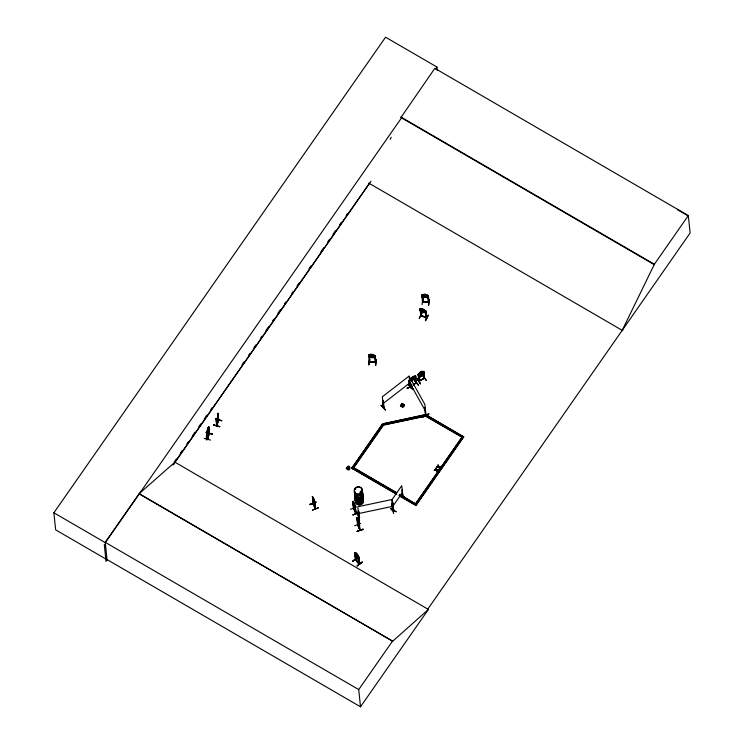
<?xml version="1.0" encoding="UTF-8"?>
<svg xmlns="http://www.w3.org/2000/svg" width="744" height="744" viewBox="0 0 744 744"><rect width="100%" height="100%" fill="white"/><g stroke="black" fill="none" stroke-linecap="round" stroke-linejoin="round"><path stroke-width="1.12" d="M410.297 387.029C409.293 388.136 410.093 386.192 410.307 387.764L409.107 376.101L382.351 396.766L383.476 407.786L382.639 400.756L383.086 400.402M383.672 406.968L383.941 407.405L383.346 407.266M409.87 387.401L409.088 380.603L409.544 380.249L408.949 380.444C408.856 383.272 409.247 387.243 410.288 387.587M410.269 386.778L409.684 387.196M348.053 469.157L348.276 466.376L349.438 468.339L348.657 469.129L347.532 468.906L347.188 467.892L347.969 466.469L347.216 468.441M402.16 406.336L402.123 403.564L403.527 404.969L402.755 406.298L401.63 406.084L401.295 405.071L402.076 403.648L401.295 405.071M207.827 428.358L207.567 430.999L208.19 429.111L207.762 428.339M217.22 418.24L217.164 420.248L217.741 417.896L217.155 418.221M411.023 386.052C412.167 386.713 410.242 386.434 410.828 383.058M416.268 382.537L415.868 383.365L415.292 378.603M413.236 384.843L416.398 382.704L413.366 385.001M312.908 503.4L313.122 504.069L313.094 503.195M315.01 508.31L315.53 508.952L313.233 503.53M315.521 508.682L313.391 503.781M353.428 508.245L353.019 501.372M353.419 508.124L355.79 513.704C356.906 509.9 350.889 491.551 353.698 508.18M357.762 525.134L357.529 524.771M357.771 524.455L360.133 530.202L359.24 522.716M208.032 427.521L207.278 432.283L208.534 428.516M207.483 438.309C208.171 416.166 203.605 454.528 209.203 433.454M207.585 438.904L207.725 438.411M208.98 433.789L209.427 433.315M209.176 433.901L209.073 433.306M217.053 425.038L216.597 425.577L218.466 419.839L221.842 420.62L218.457 420.193M213.593 425.084L219.815 426.712L213.621 425.019M369.294 355.325C368.54 353.242 370.038 362.607 370.112 361.891M369.387 358.933L368.661 364.876L369.684 358.933M369.712 358.813L368.996 364.765M375.236 362.579C374.455 356.878 376.603 354.367 370.679 354.311L372.865 354.572L374.074 356.562L371.33 356.953L369.842 356.19L370.679 354.311L368.643 355.204L368.745 356.357C370.577 357.892 373.442 358.394 375.171 356.841M372.13 354.674L370.828 355.474L371.609 356.423L372.995 356.134L372.139 354.609M375.134 355.772L372.837 354.525M375.478 365.471L376.25 359.501M375.822 365.49L376.185 359.38M422.443 294.987L421.829 295.145L422.443 295.173L423.215 301.813L422.49 301.99L428.925 302.52L428.181 295.489L427.595 295.433L428.2 302.241M424.145 297.516C414.148 295.833 436.058 297.74 426.266 297.637M422.815 298.735L422.09 304.687M422.471 301.506L423.122 302.018L422.555 296.121M424.526 294.531L426.098 296.047L423.978 295.87L424.536 294.466M425.931 294.512C420.983 293.973 426.991 294.261 428.237 295.694L425.94 294.447L427.177 296.475L424.433 296.875L422.945 296.112L423.82 294.261L421.736 295.191L421.913 296.27M428.181 295.489L427.651 295.628M428.86 302.51L428.349 301.952M428.637 305.375L429.297 299.302L428.6 305.254M401.574 404.578L402.197 403.518M206.86 432.459L207.334 429.446M207.734 432.655L208.822 427.754L208.357 430.767L206.999 433.473M216.923 418.705L216.885 421.532L218.048 416.966C215.583 420.49 217.508 423.224 216.504 422.778M218.429 417.003L217.322 421.96L218.364 416.017M208.925 433.771L207.53 438.932M208.962 433.957L208.301 427.214L208.766 426.758M393.409 510.142L392.321 499.196L401.751 485.674L402.876 496.825M393.79 509.826L393.567 509.9M418.742 381.151L423.857 378.352M419.449 380.788L418.602 374.018L418.1 374.297L418.946 381.337L424.48 378.24L423.717 372.409M423.987 378.538L424.247 377.831M424.387 378.045L418.863 381.095M355.344 559.311C362.97 571.02 356.832 558.465 358.738 557.163L359.482 564.036L359.036 563.413M359.24 563.441C358.134 561.162 359.603 553.378 354.842 552.494L355.753 560.018L355.214 552.82M359.612 563.85L355.307 559.265M355.269 488.771L355.511 488.855M355.827 488.994L355.399 489.264M360.97 492.5L360.449 491.933M360.961 492.444L361.314 492.063L360.598 491.626M361.463 492.128L360.44 492.472M347.532 468.906L348.025 466.627L349.42 467.79M401.63 406.084L402.132 403.806M204.265 438.458L210.506 440.057M392.33 510.682C392.916 511.742 391.818 503.167 391.549 503.846M206.2 432.655L212.514 433.994L206.2 432.487M206.823 432.376L207.055 431.78M208.58 427.316L208.692 426.758M209.39 433.352L207.511 439.258L206.776 431.799M221.768 420.844L218.401 419.932L216.597 425.801L216.104 418.426L217.071 425.382M218.634 420.676L217.806 413.32L218.745 420.137M216.327 418.481L215.937 418.946M218.02 413.376L217.629 413.841M216.885 425.522L218.727 420.202M412.715 377.245L412.297 379.022L412.901 379.059L414.027 377.859L413.255 376.799M401.314 405.62L402.076 403.732M420.732 373.404L420.193 374.604L420.881 375.171M355.325 559.507L354.888 552.55M206.218 432.58L212.412 434.31M390.777 508.682L396.264 511.807L390.712 508.803M425.642 414.548L425.708 415.171L425.615 414.492M409.07 376.166L424.805 404.299L425.968 415.04M412.13 377.487L411.451 379.942L413.841 379.031L414.836 376.808C412.213 374.753 405.833 384.946 413.897 376.269L415.729 376.12L415.822 377.282L412.39 380.668M420.62 309.197L419.997 309.03L421.839 308.732L423.782 309.495L425.903 311.345L421.802 308.695M420.044 310.071L422.164 311.922L420.044 310.071L419.932 308.993L421.839 308.732M422.49 309.123L422.034 310.211L423.978 310.973L423.169 309.318M419.151 318.246L422.043 312.824M419.43 318.33L422.108 312.731M423.782 309.495L424.973 311.69L423.755 311.829L421.085 310.164L421.867 308.667M421.485 315.54L420.825 315.279L426.749 317.79M421.495 315.614L420.76 315.754M424.145 312.629L422.136 311.931M425.838 311.327L425.484 310.806L426.126 317.902L426.665 318.079L426.014 311.02M428.377 315.317L425.419 320.711L428.135 315.224M425.466 320.711L428.107 315.205M390.209 139.37L391.232 137.287M622.216 330.345L654.376 264.26L688.321 215.574L434.84 68.327L400.942 117.505L654.422 264.752M361.965 497.801L362.058 497.513M419.96 372.465L419.235 374.846L421.764 374.13L422.918 372.818L421.802 371.349L418.1 374.297M422.332 373.228L421.123 374.502L419.718 374.613L420.806 374.855L419.858 376.259L421.132 374.827L422.555 374.781L421.448 374.492L422.471 373.339M347.476 467.409L348.015 466.386L347.188 467.892M420.379 383.802L417.096 378.705M358.069 519.386L358.729 521.981L358.338 519.991M313.466 498.145L314.684 503.558L313.81 500.814M359.51 517.619C359.752 516.578 358.115 517.564 359.454 517.145C359.566 507.287 356.376 509.826 359.529 517.601M392.181 510.217L392.869 510.282M392.255 510.44L392.711 510.328M402.216 403.843L403.211 404.504M415.766 382.834L416.417 383.011L415.533 376.008L415.05 376.325L415.533 376.008M353.66 507.985L355.79 513.518M357.548 524.892L357.12 517.889L358.004 525.301M360.115 530.119L357.734 524.687M209.25 434.078L208.478 426.693M218.559 420.453L218.717 419.969M218.578 420.704L217.806 413.32M392.906 503.102L393.66 510.3L393.102 503.214M402.709 496.899L402.178 489.822L402.96 496.973M107.229 559.674L106.039 561.385L104.29 544.478M688.321 215.574L690.125 232.984L427.809 609.085L428.404 609.438L392.711 641.216L139.193 493.644L105.239 542.32L107.034 559.693L55.642 529.83L53.875 512.783L385.569 37.2L436.961 67.053L437.314 70.466M138.57 494.899L105.276 542.646L53.875 512.783M401.537 117.85L139.221 493.96L392.711 641.216M435.649 68.941L436.961 67.053M174.989 460.889L176.319 458.983M180.299 453.282L182.289 450.427M186.939 443.768L188.26 441.862M192.24 436.151L194.9 432.348M198.881 426.638L200.871 423.782M204.191 419.03L206.841 415.226M210.822 409.516L212.152 407.61M242.005 364.802L243.995 361.947M248.645 355.288L249.965 353.381M253.946 347.681L255.936 344.825M260.586 338.167L261.916 336.26M265.896 330.55L268.547 326.746M272.527 321.036L273.857 319.139M277.838 313.429L280.488 309.625M284.468 303.915L285.798 302.008M291.769 293.452L293.099 291.546M297.079 285.836L299.069 282.98M309.02 268.714L311.011 265.859M320.962 251.593L323.621 247.78M327.602 242.079L329.592 239.224M332.903 234.462L335.563 230.659M339.543 224.948L341.533 222.093M346.174 215.435L347.504 213.537M369.331 183.433L172.961 464.991L174.924 462.182L139.193 493.644M173.547 464.321L370.94 181.303M346.313 468.497C350.675 461.196 351.391 474.086 346.341 468.627M395.873 493.858L351.773 468.236L382.221 424.331L383.272 424.954L425.624 415.98L461.94 437.072L425.642 416.194L383.3 425.168L382.221 424.331M351.773 468.236L382.239 424.545M383.3 425.168L352.833 468.85L383.3 425.168L383.011 423.82L425.354 414.845L425.642 416.194M400.412 405.666L401.918 403.481L404.392 404.801M404.429 404.941C404.215 410.465 396.729 402.737 402.774 407.154M425.624 415.98L426.312 414.994L463.707 436.914L415.887 505.483L398.877 495.597M393.027 506.013L402.458 492.5M437.137 471.938L436.291 470.255L434.273 470.236L436.124 469.706L434.543 469.687M436.133 469.855L435.714 468.013L436.561 469.817L438.607 469.827L436.561 469.817M436.57 466.953L438.579 466.962L436.57 466.953L436.84 466.404L438.43 466.562L436.84 466.404M438.858 466.534L440.904 466.534L438.858 466.534L438.002 464.73L438.43 466.562M438.309 470.096C435.063 469.613 438.039 471.082 438.588 469.687M440.597 466.804C437.36 466.321 440.327 467.799 440.885 466.395M439.425 468.646L438.569 466.823M461.987 437.258L415.515 503.883L462.647 436.3M415.887 505.483L463.689 436.7M107.024 559.553L360.505 706.8L358.72 689.576L392.674 640.891M360.505 706.8L428.451 609.373L427.856 609.02M423.764 378.324L423.271 371.684M410.009 387.298L409.498 380.314L410.307 387.764M415.822 377.282L414.231 379.514M369.368 361.584L370.075 361.612L369.945 362.151M358.106 514.718L359.213 520.614L358.171 514.727M421.495 374.837L422.081 374.065L421.346 373.07M418.165 374.567L419.932 372.409L421.839 371.405M418.379 375.673C418.23 373.944 424.805 371.191 420.044 373.534M418.314 375.701L421.197 371.935L421.969 372.986L420.769 374.083L420.081 373.525L419.346 375.925L421.876 375.218L423.029 373.907L421.922 372.53L423.894 372.484L422.136 374.641M418.249 375.59L420.295 375.655L422.173 374.651L423.838 372.502M422.248 375.72L424.08 373.674L420.416 376.836M383.988 407.396L383.234 400.56M312.917 503.521L315.317 509.036L314.479 501.168L312.415 496.601M313.391 504.051L312.443 496.685M352.749 501.484L353.912 508.645M208.45 427.707L208.785 426.684L209.417 433.51M217.555 416.817L218.383 415.942M381.012 405.629L385.439 409.953L381.263 405.294M411.711 386.164L411.181 386.471L410.818 384.025M423.336 371.721L423.82 371.451L421.774 371.396M422.536 301.506L423.131 301.506M423.02 301.822L428.851 302.306M428.879 302.557L428.925 302.064M375.655 362.402L369.536 361.817M375.078 355.567L375.739 362.616L369.452 362.068L368.754 355.018M412.901 388.703L409.181 384.016M424.461 378.296L423.727 371.442L424.015 373.702M410.995 379.384L410.502 379.71M408.168 384.527L412.371 389.14M383.448 407.535L383.848 407.182M410.046 386.657L409.795 387.419M355.79 560.009L354.842 552.606M354.953 553.573L357.808 557.74L355 553.61M359.138 558.549L356.274 554.466L355.046 554.094L356.357 554.475L356.562 553.657M355.214 555.117L358.069 559.2L359.352 559.628L359.194 558.502M358.543 558.614L355.818 555.656L356.329 554.419M357.018 554.15L358.459 557.805M356.832 555.117L356.962 556.977M357.287 555.61L357.418 557.47M357.734 555.954L356.292 554.503M356.86 557.888L352.693 561.143L357.873 557.423M357.892 557.349L352.861 561.311M358.738 557.163L357.501 554.457M355.651 559.962L355.548 559.172M359.036 558.102L358.98 557.005M358.022 559.237L359.25 559.609M362.291 562.241L357.083 565.914L362.3 562.259M383.058 403.592L409.814 382.928M420.388 383.672L417.142 378.547L420.434 383.792M413.218 384.657L415.682 383.002M414.492 380.314L418.528 385.076L414.548 380.398M415.254 376.436L415.868 383.365M353.688 502.116L353.493 503.093L355.065 506.701M357.027 517.843L359.166 523.227C359.529 521.711 357.008 517.136 357.287 518.27M418.993 381.291L418.602 374.018M408.4 384.471L412.567 388.982M423.094 371.554L423.764 371.498M418.342 375.599L422.173 374.651M420.379 376.78L422.285 375.729M422.825 375.534L426.358 380.537L422.862 375.534M383.718 407.238L383.318 402.597M409.767 380.788L409.302 380.417M410.883 386.368L407.024 388.256L412.027 386.164M411.981 386.043L407.191 388.545M424.768 408.075L425.475 414.957M422.992 416.677L428.739 413.813M425.661 415.143L428.777 413.971M422.973 416.649L423.15 417.086L428.907 414.203M421.299 315.716L420.648 309.132L420.118 308.927L420.816 315.744L420.202 308.732M418.305 385.206L414.473 380.314M368.633 355.269L370.717 354.404M358.961 517.471L359.454 517.378L358.999 517.489M313.178 503.511L312.508 496.648L314.563 501.977M312.694 497.011L312.238 496.76M312.526 497.68L314.917 503.158M312.731 498.164L314.721 503.521M313.391 498.852L315.056 503.66M313.661 498.768L314.638 502.712M313.103 497.355L314.945 503.223M313.949 500.266L314.07 502.107M314.284 500.656L313.624 499.689L313.81 501.503M315.038 508.561L314.582 501.577L315.502 508.896M313.661 502.116L315.233 504.72L313.122 500.145M315.912 502.033L309.867 504.33L315.902 502.023M316.014 502.256L310.006 504.637M318.46 507.864L312.406 510.151L318.423 507.696M352.963 501.986L353.902 508.784M353.13 502.433L355.446 507.957L354.479 503.921L355.334 506.869L355.083 506.311M353.902 502.888L354.637 505.455L354.237 503.474M354.739 507.138L355.418 507.882M350.489 509.287L356.516 506.887M359.064 512.839L352.907 514.876L358.971 512.635M352.907 514.876L358.961 512.597M357.269 518.429L356.85 518.01M358.515 520.475L359.194 523.404M358.05 521.851C361.947 531.532 353.391 509.063 358.124 521.823M358.906 523.636L359.547 524.474M354.59 525.803L360.617 523.413M357.008 531.393L363.174 529.403L357.008 531.393L363.026 528.956M361.147 492.584L360.561 492.565M392.525 507.445L393.567 513.332L392.516 507.427M358.524 513.574L392.404 506.394M424.108 312.685L426.042 312.359M375.776 362.635L375.05 355.772L374.502 355.706M413.869 376.315L415.71 376.222M410.614 380.77L412.418 380.621M402.086 404.28L402.681 404.252M358.98 517.74L357.817 506.757L391.697 499.577L392.832 510.542L392.079 503.521M437.119 471.798L436.272 470.106L434.273 470.236M421.96 372.586L423.903 372.642M420.444 376.789L418.454 376.687M357.027 556.512L356.348 556.493L358.357 558.716L357.511 557.033L358.097 556.94M423.197 301.636L428.86 301.999M422.573 301.748L428.87 302.278M370.094 361.714L375.822 362.142M313.14 504.134L312.48 496.574M420.909 315.502L426.107 317.428M426.247 317.344L426.145 317.874M425.708 415.357L425.41 414.585L383.011 423.82M425.391 311.076L425.921 311.206L426.628 318.032L420.816 315.744M219.833 426.675L213.612 424.88M422.555 301.99L421.857 294.94M355.818 513.137L354.869 506.385M354.786 552.532L356.144 552.969L355.66 554.113L358.385 557.07M357.78 557.684L359.138 558.121M349.103 467.325L348.192 466.339M400.263 495.095L405.824 498.099M400.272 495.039L405.722 498.099M400.886 117.003L654.376 264.26M368.736 183.089L622.812 330.689M463.707 436.914L426.312 414.994M396.533 492.658L353.493 467.651L396.561 492.872M399.537 494.397L416.575 504.497L400.56 495.197M351.745 468.023L396.85 494.221M399.853 495.969L415.868 505.269M174.328 461.838L428.404 609.438M105.239 542.32L358.72 689.576M677.403 209.603L688.377 216.076M361.352 491.738L360.905 491.57L361.491 491.998M358.608 556.512L359.659 563.896L355.586 559.2M381.235 405.331L385.439 409.953M425.67 414.501L425.949 415.236M402.43 403.629L403.527 404.969M357.111 565.933L362.049 561.869M359.836 530.184L357.511 524.911M402.43 403.713L403.546 405.517M348.332 466.534L349.438 468.339M358.236 556.819L359.24 558.539M409.777 382.993L425.512 411.125M436.124 469.706L435.454 468.543M438.997 466.786L439.695 468.264M436.7 470.078L437.407 471.557M355.186 506.357L356.013 513.555M314.368 501.661L314.833 502.144L313.903 499.224M352.954 501.409L353.223 501.837M313.577 499.773L313.373 499.298L313.875 501.075M402.392 403.797L403.267 406.001M348.285 466.618L349.159 468.832M358.106 514.606L359.557 520.54M402.309 403.843L402.755 406.298M348.201 466.665L348.657 469.129M425.596 311.941L426.266 317.623M423.448 374.957L423.848 378.584M424.964 407.972L425.773 415.422M358.971 522.911L359.64 529.812M357.092 517.824L357.65 525.041M216.104 418.426L216.857 425.819M360.914 491.105A4.055 3.72 -5.9 0 1 362.282 495.96A4.055 3.72 -5.9 0 1 357.129 497.727A4.055 3.72 -5.9 0 1 354.851 493.179M361.751 491.579A4.111 3.776 -5.9 0 1 359.547 497.838A4.111 3.776 -5.9 0 1 354.786 493.058M362.83 495.002A4.055 3.72 -5.9 0 1 358.134 499.512A4.055 3.72 -5.9 0 1 355.474 493.867A4.027 3.701 -5.9 0 0 358.124 499.391A4.027 3.701 -5.9 0 0 362.793 494.899M360.124 492.277A4.055 3.72 -5.9 0 1 361.072 492.677M360.105 492.193A4.027 3.701 -5.9 0 1 362.449 493.997M362.123 490.631A4.055 3.72 -5.9 0 1 358.831 496.099A4.055 3.72 -5.9 0 1 354.656 491.3M361.686 491.412A4.055 3.72 -5.9 0 1 359.519 497.587A4.055 3.72 -5.9 0 1 354.823 492.863M362.086 490.324A4.055 3.72 -5.9 0 1 358.803 495.783A4.055 3.72 -5.9 0 1 354.628 490.984M362.867 497.876A4.055 3.72 -5.9 0 1 360.105 503.26A4.055 3.72 -5.9 0 1 355.214 499.503M362.914 497.745A4.111 3.776 -5.9 0 1 359.575 503.279A4.111 3.776 -5.9 0 1 355.344 498.415A4.111 3.776 -5.9 0 0 359.566 503.186A4.111 3.776 -5.9 0 0 362.895 497.652M362.43 498.657A4.055 3.72 -5.9 0 1 360.263 504.832A4.055 3.72 -5.9 0 1 355.567 500.117M362.402 498.573A4.027 3.701 -5.9 0 1 360.254 504.711A4.027 3.701 -5.9 0 1 355.586 500.014M362.83 495.179A4.027 3.701 -5.9 0 1 358.682 499.717A4.027 3.701 -5.9 0 1 355.055 494.937M362.709 495.764A4.111 3.776 -5.9 0 1 359.371 501.307A4.111 3.776 -5.9 0 1 355.139 496.443A4.055 3.72 -5.9 0 0 359.352 501.14A4.055 3.72 -5.9 0 0 362.644 495.681M362.839 497.569A4.055 3.72 -5.9 0 1 360.077 502.944A4.055 3.72 -5.9 0 1 355.186 499.187M362.672 495.997A4.055 3.72 -5.9 0 1 359.389 501.456A4.055 3.72 -5.9 0 1 355.214 496.657M375.171 362.086L375.19 362.57L375.199 362.068M412.901 388.814L409.154 383.885L412.874 388.852M421.402 309.262L422.536 310.49L421.532 310.899L422.88 310.769L424.378 312.024L423.215 310.75L424.182 310.378L422.871 310.462L421.402 309.262M356.116 493.663A4.055 3.72 -5.9 0 0 362.365 490.631A4.055 3.72 -5.9 0 0 356.478 487.208A4.055 3.72 -5.9 0 0 356.116 493.663M356.144 493.793A4.027 3.701 -5.9 0 0 362.356 490.78A4.027 3.701 -5.9 0 0 356.506 487.385A4.027 3.701 -5.9 0 0 356.144 493.793"/></g></svg>
